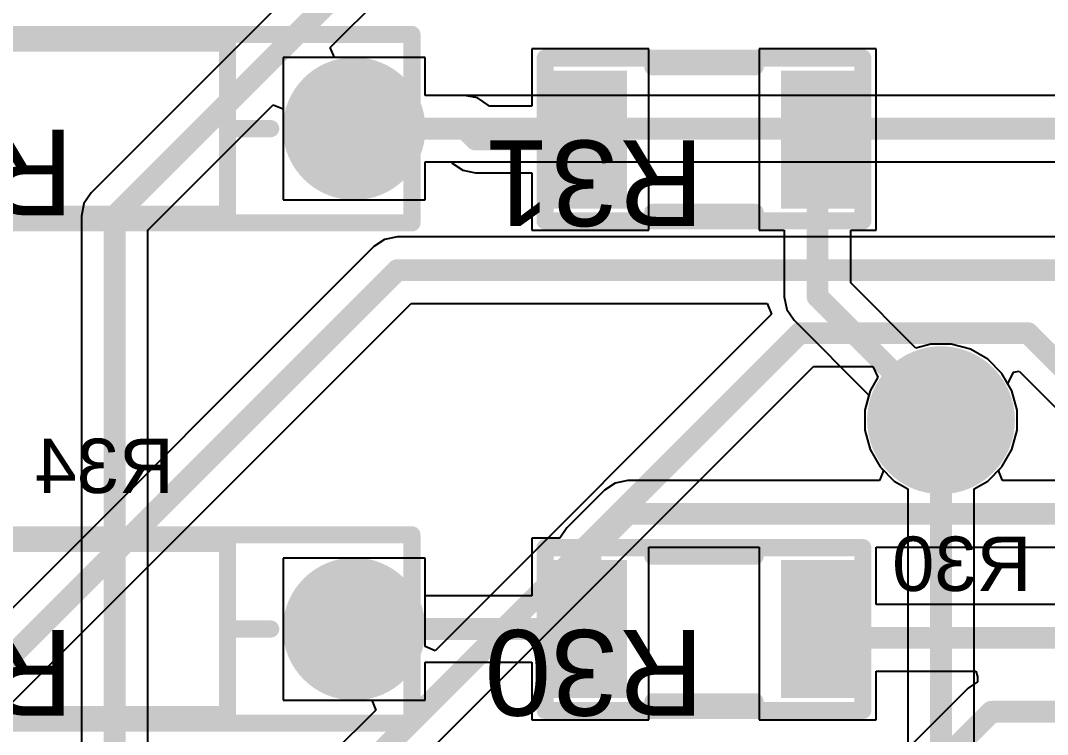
# Model space of a CAD drawing. Header units: inches. Extents: x -8.09 to -2.28, y -0.1 to 6.11.
# Drawn here: x -7.8143 to -7.342, y 4.1515 to 4.4797 of the extents above; entities that cross this region are included whole.
import ezdxf

# ---------------------------------------------------------------- set-up
doc = ezdxf.new("R2010")
doc.units = ezdxf.units.IN
doc.header["$MEASUREMENT"] = 0
for name, color, linetype in [('BottomLayer', 5, 'Continuous'), ('BottomSolder', 6, 'Continuous'), ('InternalPlane1', 76, 'Continuous'), ('InternalPlane2', 16, 'Continuous'), ('Mechanical5', 56, 'Continuous'), ('MultiLayer', 9, 'Continuous'), ('PadHoleLayer', 156, 'Continuous'), ('TopLayer', 1, 'Continuous'), ('TopOverlay', 2, 'Continuous'), ('TopPaste', 8, 'Continuous'), ('TopSolder', 216, 'Continuous'), ('ViaHoleLayer', 16, 'Continuous')]:
    doc.layers.add(name, color=color, linetype=linetype)
doc.styles.add('Arial', font='', dxfattribs={"height": 0.2})
doc.styles.get('Arial').set_extended_font_data('Arial')

# ---------------------------------------------------------------- blocks, each defined once
blk = doc.blocks.new('FP_CF18_MFG_56')
at = {"layer": 'BottomLayer'}
blk.add_hatch(color=5, dxfattribs=at).paths.add_polyline_path([(-0.15177, 0.02264), (-0.1065, 0.02264), (-0.1065, -0.02264), (-0.15177, -0.02264)])
h = blk.add_hatch(color=5, dxfattribs=at)
edge = h.paths.add_edge_path()
edge.add_arc((0.12913, 0), 0.02264, 0, 360)
at = {"layer": 'BottomSolder'}
blk.add_hatch(color=6, dxfattribs=at).paths.add_polyline_path([(-0.15177, 0.02264), (-0.1065, 0.02264), (-0.1065, -0.02264), (-0.15177, -0.02264)])
h = blk.add_hatch(color=6, dxfattribs=at)
edge = h.paths.add_edge_path()
edge.add_arc((0.12913, 0), 0.02264, 0, 360)
at = {"layer": 'InternalPlane1'}
h = blk.add_hatch(color=76, dxfattribs=at)
edge = h.paths.add_edge_path()
edge.add_arc((-0.12913, 0), 0.0328, 0, 360)
at = {"layer": 'InternalPlane2'}
h = blk.add_hatch(color=16, dxfattribs=at)
edge = h.paths.add_edge_path()
edge.add_arc((-0.12913, 0), 0.0328, 0, 360)
at = {"layer": 'MultiLayer'}
blk.add_hatch(color=9, dxfattribs=at).paths.add_polyline_path([(-0.15177, 0.02264), (-0.1065, 0.02264), (-0.1065, -0.02264), (-0.15177, -0.02264)])
h = blk.add_hatch(color=9, dxfattribs=at)
edge = h.paths.add_edge_path()
edge.add_arc((0.12913, 0), 0.02264, 0, 360)
at = {"layer": 'PadHoleLayer'}
h = blk.add_hatch(color=156, dxfattribs=at)
edge = h.paths.add_edge_path()
edge.add_arc((-0.12913, 0), 0.0128, 0, 360)
h = blk.add_hatch(color=156, dxfattribs=at)
edge = h.paths.add_edge_path()
edge.add_arc((0.12913, 0), 0.0128, 0, 360)
at = {"layer": 'TopLayer'}
blk.add_hatch(color=1, dxfattribs=at).paths.add_polyline_path([(-0.15177, 0.02264), (-0.1065, 0.02264), (-0.1065, -0.02264), (-0.15177, -0.02264)])
h = blk.add_hatch(color=1, dxfattribs=at)
edge = h.paths.add_edge_path()
edge.add_arc((0.12913, 0), 0.02264, 0, 360)
at = {"layer": 'TopSolder'}
blk.add_hatch(color=216, dxfattribs=at).paths.add_polyline_path([(-0.15177, 0.02264), (-0.1065, 0.02264), (-0.1065, -0.02264), (-0.15177, -0.02264)])
h = blk.add_hatch(color=216, dxfattribs=at)
edge = h.paths.add_edge_path()
edge.add_arc((0.12913, 0), 0.02264, 0, 360)
at = {"layer": 'InternalPlane1'}
for points in [[(0.11024, 0.03273, 0.01, 0.01, -0.267949), (0.14803, 0.03273, 0.01, 0.01, 0)], [(0.0964, -0.0189, 0.01, 0.01, -0.267949), (0.0964, 0.0189, 0.01, 0.01, 0)], [(0.16187, 0.0189, 0.01, 0.01, -0.267949), (0.16187, -0.0189, 0.01, 0.01, 0)], [(0.14803, -0.03273, 0.01, 0.01, -0.267949), (0.11024, -0.03273, 0.01, 0.01, 0)]]:
    blk.add_lwpolyline(points, format="xyseb", dxfattribs=at)
for points in [[(0.10774, 0.03273, 0.005, 0.005, 1), (0.11274, 0.03273, 0.005, 0.005, 1)], [(0.14553, 0.03273, 0.005, 0.005, 1), (0.15053, 0.03273, 0.005, 0.005, 1)], [(0.0939, 0.0189, 0.005, 0.005, 1), (0.0989, 0.0189, 0.005, 0.005, 1)], [(0.15937, 0.0189, 0.005, 0.005, 1), (0.16437, 0.0189, 0.005, 0.005, 1)], [(0.0939, -0.0189, 0.005, 0.005, 1), (0.0989, -0.0189, 0.005, 0.005, 1)], [(0.15937, -0.0189, 0.005, 0.005, 1), (0.16437, -0.0189, 0.005, 0.005, 1)], [(0.10774, -0.03273, 0.005, 0.005, 1), (0.11274, -0.03273, 0.005, 0.005, 1)], [(0.14553, -0.03273, 0.005, 0.005, 1), (0.15053, -0.03273, 0.005, 0.005, 1)]]:
    blk.add_lwpolyline(points, format="xyseb", close=True, dxfattribs=at)
at = {"layer": 'InternalPlane2'}
for points in [[(0.11024, 0.03273, 0.01, 0.01, -0.267949), (0.14803, 0.03273, 0.01, 0.01, 0)], [(0.0964, -0.0189, 0.01, 0.01, -0.267949), (0.0964, 0.0189, 0.01, 0.01, 0)], [(0.16187, 0.0189, 0.01, 0.01, -0.267949), (0.16187, -0.0189, 0.01, 0.01, 0)], [(0.14803, -0.03273, 0.01, 0.01, -0.267949), (0.11024, -0.03273, 0.01, 0.01, 0)]]:
    blk.add_lwpolyline(points, format="xyseb", dxfattribs=at)
for points in [[(0.10774, 0.03273, 0.005, 0.005, 1), (0.11274, 0.03273, 0.005, 0.005, 1)], [(0.14553, 0.03273, 0.005, 0.005, 1), (0.15053, 0.03273, 0.005, 0.005, 1)], [(0.0939, 0.0189, 0.005, 0.005, 1), (0.0989, 0.0189, 0.005, 0.005, 1)], [(0.15937, 0.0189, 0.005, 0.005, 1), (0.16437, 0.0189, 0.005, 0.005, 1)], [(0.0939, -0.0189, 0.005, 0.005, 1), (0.0989, -0.0189, 0.005, 0.005, 1)], [(0.15937, -0.0189, 0.005, 0.005, 1), (0.16437, -0.0189, 0.005, 0.005, 1)], [(0.10774, -0.03273, 0.005, 0.005, 1), (0.11274, -0.03273, 0.005, 0.005, 1)], [(0.14553, -0.03273, 0.005, 0.005, 1), (0.15053, -0.03273, 0.005, 0.005, 1)]]:
    blk.add_lwpolyline(points, format="xyseb", close=True, dxfattribs=at)
at = {"layer": 'Mechanical5'}
for points in [[(0.15571, 0.04331, 0.00787, 0.00787, 0), (-0.15571, 0.04331, 0.00787, 0.00787, 0)], [(-0.15571, 0.04331, 0.00787, 0.00787, 0), (-0.15571, -0.04331, 0.00787, 0.00787, 0)], [(0.15571, 0.04331, 0.00787, 0.00787, 0), (0.15571, -0.04331, 0.00787, 0.00787, 0)], [(0.15571, -0.04331, 0.00787, 0.00787, 0), (-0.15571, -0.04331, 0.00787, 0.00787, 0)]]:
    blk.add_lwpolyline(points, format="xyseb", dxfattribs=at)
for points in [[(-0.15768, 0.04331, 0.00394, 0.00394, 1), (-0.15374, 0.04331, 0.00394, 0.00394, 1)], [(-0.15768, 0.04331, 0.00394, 0.00394, 1), (-0.15374, 0.04331, 0.00394, 0.00394, 1)], [(0.15374, 0.04331, 0.00394, 0.00394, 1), (0.15768, 0.04331, 0.00394, 0.00394, 1)], [(0.15374, 0.04331, 0.00394, 0.00394, 1), (0.15768, 0.04331, 0.00394, 0.00394, 1)], [(-0.15768, -0.04331, 0.00394, 0.00394, 1), (-0.15374, -0.04331, 0.00394, 0.00394, 1)], [(-0.15768, -0.04331, 0.00394, 0.00394, 1), (-0.15374, -0.04331, 0.00394, 0.00394, 1)], [(0.15374, -0.04331, 0.00394, 0.00394, 1), (0.15768, -0.04331, 0.00394, 0.00394, 1)], [(0.15374, -0.04331, 0.00394, 0.00394, 1), (0.15768, -0.04331, 0.00394, 0.00394, 1)]]:
    blk.add_lwpolyline(points, format="xyseb", close=True, dxfattribs=at)
at = {"layer": 'TopOverlay'}
for points in [[(0.07087, 0.03937, 0.00787, 0.00787, 0), (-0.07087, 0.03937, 0.00787, 0.00787, 0)], [(-0.07087, 0.03937, 0.00787, 0.00787, 0), (-0.07087, -0.03937, 0.00787, 0.00787, 0)], [(0.07087, 0.03937, 0.00787, 0.00787, 0), (0.07087, -0.03937, 0.00787, 0.00787, 0)], [(-0.07087, 0, 0.00787, 0.00787, 0), (-0.09075, 0, 0.00787, 0.00787, 0)], [(0.09075, 0, 0.00787, 0.00787, 0), (0.07087, 0, 0.00787, 0.00787, 0)], [(0.07087, -0.03937, 0.00787, 0.00787, 0), (-0.07087, -0.03937, 0.00787, 0.00787, 0)]]:
    blk.add_lwpolyline(points, format="xyseb", dxfattribs=at)
for points in [[(-0.07283, 0.03937, 0.00394, 0.00394, 1), (-0.0689, 0.03937, 0.00394, 0.00394, 1)], [(-0.07283, 0.03937, 0.00394, 0.00394, 1), (-0.0689, 0.03937, 0.00394, 0.00394, 1)], [(0.0689, 0.03937, 0.00394, 0.00394, 1), (0.07283, 0.03937, 0.00394, 0.00394, 1)], [(0.0689, 0.03937, 0.00394, 0.00394, 1), (0.07283, 0.03937, 0.00394, 0.00394, 1)], [(-0.09272, 0, 0.00394, 0.00394, 1), (-0.08878, 0, 0.00394, 0.00394, 1)], [(-0.07283, 0, 0.00394, 0.00394, 1), (-0.0689, 0, 0.00394, 0.00394, 1)], [(0.0689, 0, 0.00394, 0.00394, 1), (0.07283, 0, 0.00394, 0.00394, 1)], [(0.08878, 0, 0.00394, 0.00394, 1), (0.09272, 0, 0.00394, 0.00394, 1)], [(-0.07283, -0.03937, 0.00394, 0.00394, 1), (-0.0689, -0.03937, 0.00394, 0.00394, 1)], [(-0.07283, -0.03937, 0.00394, 0.00394, 1), (-0.0689, -0.03937, 0.00394, 0.00394, 1)], [(0.0689, -0.03937, 0.00394, 0.00394, 1), (0.07283, -0.03937, 0.00394, 0.00394, 1)], [(0.0689, -0.03937, 0.00394, 0.00394, 1), (0.07283, -0.03937, 0.00394, 0.00394, 1)]]:
    blk.add_lwpolyline(points, format="xyseb", close=True, dxfattribs=at)
at = {"layer": 'Mechanical5', "style": 'Arial'}
blk.add_text('R35', height=0.03937, dxfattribs=at).set_placement((0, 0.00044))
blk = doc.blocks.new('FP_CF18_MFG_57')
at = {"layer": 'BottomLayer'}
blk.add_hatch(color=5, dxfattribs=at).paths.add_polyline_path([(-0.15177, 0.02264), (-0.1065, 0.02264), (-0.1065, -0.02264), (-0.15177, -0.02264)])
h = blk.add_hatch(color=5, dxfattribs=at)
edge = h.paths.add_edge_path()
edge.add_arc((0.12913, 0), 0.02264, 0, 360)
at = {"layer": 'BottomSolder'}
blk.add_hatch(color=6, dxfattribs=at).paths.add_polyline_path([(-0.15177, 0.02264), (-0.1065, 0.02264), (-0.1065, -0.02264), (-0.15177, -0.02264)])
h = blk.add_hatch(color=6, dxfattribs=at)
edge = h.paths.add_edge_path()
edge.add_arc((0.12913, 0), 0.02264, 0, 360)
at = {"layer": 'InternalPlane1'}
h = blk.add_hatch(color=76, dxfattribs=at)
edge = h.paths.add_edge_path()
edge.add_arc((-0.12913, 0), 0.0328, 0, 360)
at = {"layer": 'InternalPlane2'}
h = blk.add_hatch(color=16, dxfattribs=at)
edge = h.paths.add_edge_path()
edge.add_arc((-0.12913, 0), 0.0328, 0, 360)
at = {"layer": 'MultiLayer'}
blk.add_hatch(color=9, dxfattribs=at).paths.add_polyline_path([(-0.15177, 0.02264), (-0.1065, 0.02264), (-0.1065, -0.02264), (-0.15177, -0.02264)])
h = blk.add_hatch(color=9, dxfattribs=at)
edge = h.paths.add_edge_path()
edge.add_arc((0.12913, 0), 0.02264, 0, 360)
at = {"layer": 'PadHoleLayer'}
h = blk.add_hatch(color=156, dxfattribs=at)
edge = h.paths.add_edge_path()
edge.add_arc((-0.12913, 0), 0.0128, 0, 360)
h = blk.add_hatch(color=156, dxfattribs=at)
edge = h.paths.add_edge_path()
edge.add_arc((0.12913, 0), 0.0128, 0, 360)
at = {"layer": 'TopLayer'}
blk.add_hatch(color=1, dxfattribs=at).paths.add_polyline_path([(-0.15177, 0.02264), (-0.1065, 0.02264), (-0.1065, -0.02264), (-0.15177, -0.02264)])
h = blk.add_hatch(color=1, dxfattribs=at)
edge = h.paths.add_edge_path()
edge.add_arc((0.12913, 0), 0.02264, 0, 360)
at = {"layer": 'TopSolder'}
blk.add_hatch(color=216, dxfattribs=at).paths.add_polyline_path([(-0.15177, 0.02264), (-0.1065, 0.02264), (-0.1065, -0.02264), (-0.15177, -0.02264)])
h = blk.add_hatch(color=216, dxfattribs=at)
edge = h.paths.add_edge_path()
edge.add_arc((0.12913, 0), 0.02264, 0, 360)
at = {"layer": 'InternalPlane1'}
for points in [[(0.11024, 0.03273, 0.01, 0.01, -0.267949), (0.14803, 0.03273, 0.01, 0.01, 0)], [(0.0964, -0.0189, 0.01, 0.01, -0.267949), (0.0964, 0.0189, 0.01, 0.01, 0)], [(0.16187, 0.0189, 0.01, 0.01, -0.267949), (0.16187, -0.0189, 0.01, 0.01, 0)], [(0.14803, -0.03273, 0.01, 0.01, -0.267949), (0.11024, -0.03273, 0.01, 0.01, 0)]]:
    blk.add_lwpolyline(points, format="xyseb", dxfattribs=at)
for points in [[(0.10774, 0.03273, 0.005, 0.005, 1), (0.11274, 0.03273, 0.005, 0.005, 1)], [(0.14553, 0.03273, 0.005, 0.005, 1), (0.15053, 0.03273, 0.005, 0.005, 1)], [(0.0939, 0.0189, 0.005, 0.005, 1), (0.0989, 0.0189, 0.005, 0.005, 1)], [(0.15937, 0.0189, 0.005, 0.005, 1), (0.16437, 0.0189, 0.005, 0.005, 1)], [(0.0939, -0.0189, 0.005, 0.005, 1), (0.0989, -0.0189, 0.005, 0.005, 1)], [(0.15937, -0.0189, 0.005, 0.005, 1), (0.16437, -0.0189, 0.005, 0.005, 1)], [(0.10774, -0.03273, 0.005, 0.005, 1), (0.11274, -0.03273, 0.005, 0.005, 1)], [(0.14553, -0.03273, 0.005, 0.005, 1), (0.15053, -0.03273, 0.005, 0.005, 1)]]:
    blk.add_lwpolyline(points, format="xyseb", close=True, dxfattribs=at)
at = {"layer": 'InternalPlane2'}
for points in [[(0.11024, 0.03273, 0.01, 0.01, -0.267949), (0.14803, 0.03273, 0.01, 0.01, 0)], [(0.0964, -0.0189, 0.01, 0.01, -0.267949), (0.0964, 0.0189, 0.01, 0.01, 0)], [(0.16187, 0.0189, 0.01, 0.01, -0.267949), (0.16187, -0.0189, 0.01, 0.01, 0)], [(0.14803, -0.03273, 0.01, 0.01, -0.267949), (0.11024, -0.03273, 0.01, 0.01, 0)]]:
    blk.add_lwpolyline(points, format="xyseb", dxfattribs=at)
for points in [[(0.10774, 0.03273, 0.005, 0.005, 1), (0.11274, 0.03273, 0.005, 0.005, 1)], [(0.14553, 0.03273, 0.005, 0.005, 1), (0.15053, 0.03273, 0.005, 0.005, 1)], [(0.0939, 0.0189, 0.005, 0.005, 1), (0.0989, 0.0189, 0.005, 0.005, 1)], [(0.15937, 0.0189, 0.005, 0.005, 1), (0.16437, 0.0189, 0.005, 0.005, 1)], [(0.0939, -0.0189, 0.005, 0.005, 1), (0.0989, -0.0189, 0.005, 0.005, 1)], [(0.15937, -0.0189, 0.005, 0.005, 1), (0.16437, -0.0189, 0.005, 0.005, 1)], [(0.10774, -0.03273, 0.005, 0.005, 1), (0.11274, -0.03273, 0.005, 0.005, 1)], [(0.14553, -0.03273, 0.005, 0.005, 1), (0.15053, -0.03273, 0.005, 0.005, 1)]]:
    blk.add_lwpolyline(points, format="xyseb", close=True, dxfattribs=at)
at = {"layer": 'Mechanical5'}
for points in [[(0.15571, 0.04331, 0.00787, 0.00787, 0), (-0.15571, 0.04331, 0.00787, 0.00787, 0)], [(-0.15571, 0.04331, 0.00787, 0.00787, 0), (-0.15571, -0.04331, 0.00787, 0.00787, 0)], [(0.15571, 0.04331, 0.00787, 0.00787, 0), (0.15571, -0.04331, 0.00787, 0.00787, 0)], [(0.15571, -0.04331, 0.00787, 0.00787, 0), (-0.15571, -0.04331, 0.00787, 0.00787, 0)]]:
    blk.add_lwpolyline(points, format="xyseb", dxfattribs=at)
for points in [[(-0.15768, 0.04331, 0.00394, 0.00394, 1), (-0.15374, 0.04331, 0.00394, 0.00394, 1)], [(-0.15768, 0.04331, 0.00394, 0.00394, 1), (-0.15374, 0.04331, 0.00394, 0.00394, 1)], [(0.15374, 0.04331, 0.00394, 0.00394, 1), (0.15768, 0.04331, 0.00394, 0.00394, 1)], [(0.15374, 0.04331, 0.00394, 0.00394, 1), (0.15768, 0.04331, 0.00394, 0.00394, 1)], [(-0.15768, -0.04331, 0.00394, 0.00394, 1), (-0.15374, -0.04331, 0.00394, 0.00394, 1)], [(-0.15768, -0.04331, 0.00394, 0.00394, 1), (-0.15374, -0.04331, 0.00394, 0.00394, 1)], [(0.15374, -0.04331, 0.00394, 0.00394, 1), (0.15768, -0.04331, 0.00394, 0.00394, 1)], [(0.15374, -0.04331, 0.00394, 0.00394, 1), (0.15768, -0.04331, 0.00394, 0.00394, 1)]]:
    blk.add_lwpolyline(points, format="xyseb", close=True, dxfattribs=at)
at = {"layer": 'TopOverlay'}
for points in [[(0.07087, 0.03937, 0.00787, 0.00787, 0), (-0.07087, 0.03937, 0.00787, 0.00787, 0)], [(-0.07087, 0.03937, 0.00787, 0.00787, 0), (-0.07087, -0.03937, 0.00787, 0.00787, 0)], [(0.07087, 0.03937, 0.00787, 0.00787, 0), (0.07087, -0.03937, 0.00787, 0.00787, 0)], [(-0.07087, 0, 0.00787, 0.00787, 0), (-0.09075, 0, 0.00787, 0.00787, 0)], [(0.09075, 0, 0.00787, 0.00787, 0), (0.07087, 0, 0.00787, 0.00787, 0)], [(0.07087, -0.03937, 0.00787, 0.00787, 0), (-0.07087, -0.03937, 0.00787, 0.00787, 0)]]:
    blk.add_lwpolyline(points, format="xyseb", dxfattribs=at)
for points in [[(-0.07283, 0.03937, 0.00394, 0.00394, 1), (-0.0689, 0.03937, 0.00394, 0.00394, 1)], [(-0.07283, 0.03937, 0.00394, 0.00394, 1), (-0.0689, 0.03937, 0.00394, 0.00394, 1)], [(0.0689, 0.03937, 0.00394, 0.00394, 1), (0.07283, 0.03937, 0.00394, 0.00394, 1)], [(0.0689, 0.03937, 0.00394, 0.00394, 1), (0.07283, 0.03937, 0.00394, 0.00394, 1)], [(-0.09272, 0, 0.00394, 0.00394, 1), (-0.08878, 0, 0.00394, 0.00394, 1)], [(-0.07283, 0, 0.00394, 0.00394, 1), (-0.0689, 0, 0.00394, 0.00394, 1)], [(0.0689, 0, 0.00394, 0.00394, 1), (0.07283, 0, 0.00394, 0.00394, 1)], [(0.08878, 0, 0.00394, 0.00394, 1), (0.09272, 0, 0.00394, 0.00394, 1)], [(-0.07283, -0.03937, 0.00394, 0.00394, 1), (-0.0689, -0.03937, 0.00394, 0.00394, 1)], [(-0.07283, -0.03937, 0.00394, 0.00394, 1), (-0.0689, -0.03937, 0.00394, 0.00394, 1)], [(0.0689, -0.03937, 0.00394, 0.00394, 1), (0.07283, -0.03937, 0.00394, 0.00394, 1)], [(0.0689, -0.03937, 0.00394, 0.00394, 1), (0.07283, -0.03937, 0.00394, 0.00394, 1)]]:
    blk.add_lwpolyline(points, format="xyseb", close=True, dxfattribs=at)
at = {"layer": 'Mechanical5', "style": 'Arial'}
blk.add_text('R34', height=0.03937, dxfattribs=at).set_placement((0, 0.00044))
blk = doc.blocks.new('FP_RQ732B_IPC_C_60')
at = {"layer": 'TopLayer'}
for points in [[(-0.06914, 0.03173), (-0.03535, 0.03173), (-0.03535, -0.03173), (-0.06914, -0.03173)], [(0.03535, 0.03173), (0.06914, 0.03173), (0.06914, -0.03173), (0.03535, -0.03173)]]:
    blk.add_hatch(color=1, dxfattribs=at).paths.add_polyline_path(points)
at = {"layer": 'TopPaste'}
for points in [[(-0.06914, 0.03173), (-0.03535, 0.03173), (-0.03535, -0.03173), (-0.06914, -0.03173)], [(0.03535, 0.03173), (0.06914, 0.03173), (0.06914, -0.03173), (0.03535, -0.03173)]]:
    blk.add_hatch(color=8, dxfattribs=at).paths.add_polyline_path(points)
at = {"layer": 'TopSolder'}
for points in [[(-0.06914, 0.03173), (-0.03535, 0.03173), (-0.03535, -0.03173), (-0.06914, -0.03173)], [(0.03535, 0.03173), (0.06914, 0.03173), (0.06914, -0.03173), (0.03535, -0.03173)]]:
    blk.add_hatch(color=216, dxfattribs=at).paths.add_polyline_path(points)
at = {"layer": 'Mechanical5'}
for points in [[(0.07307, 0.0374, 0.00787, 0.00787, 0), (-0.07307, 0.0374, 0.00787, 0.00787, 0)], [(-0.07307, 0.0374, 0.00787, 0.00787, 0), (-0.07307, -0.0374, 0.00787, 0.00787, 0)], [(0.07307, 0.0374, 0.00787, 0.00787, 0), (0.07307, -0.0374, 0.00787, 0.00787, 0)], [(0.07307, -0.0374, 0.00787, 0.00787, 0), (-0.07307, -0.0374, 0.00787, 0.00787, 0)]]:
    blk.add_lwpolyline(points, format="xyseb", dxfattribs=at)
for points in [[(-0.07504, 0.0374, 0.00394, 0.00394, 1), (-0.07111, 0.0374, 0.00394, 0.00394, 1)], [(-0.07504, 0.0374, 0.00394, 0.00394, 1), (-0.07111, 0.0374, 0.00394, 0.00394, 1)], [(0.07111, 0.0374, 0.00394, 0.00394, 1), (0.07504, 0.0374, 0.00394, 0.00394, 1)], [(0.07111, 0.0374, 0.00394, 0.00394, 1), (0.07504, 0.0374, 0.00394, 0.00394, 1)], [(-0.07504, -0.0374, 0.00394, 0.00394, 1), (-0.07111, -0.0374, 0.00394, 0.00394, 1)], [(-0.07504, -0.0374, 0.00394, 0.00394, 1), (-0.07111, -0.0374, 0.00394, 0.00394, 1)], [(0.07111, -0.0374, 0.00394, 0.00394, 1), (0.07504, -0.0374, 0.00394, 0.00394, 1)], [(0.07111, -0.0374, 0.00394, 0.00394, 1), (0.07504, -0.0374, 0.00394, 0.00394, 1)]]:
    blk.add_lwpolyline(points, format="xyseb", close=True, dxfattribs=at)
at = {"layer": 'TopOverlay'}
for points in [[(0.02354, 0.03346, 0.00787, 0.00787, 0), (-0.02354, 0.03346, 0.00787, 0.00787, 0)], [(0.02354, -0.03346, 0.00787, 0.00787, 0), (-0.02354, -0.03346, 0.00787, 0.00787, 0)]]:
    blk.add_lwpolyline(points, format="xyseb", dxfattribs=at)
for points in [[(-0.02551, 0.03346, 0.00394, 0.00394, 1), (-0.02157, 0.03346, 0.00394, 0.00394, 1)], [(0.02157, 0.03346, 0.00394, 0.00394, 1), (0.02551, 0.03346, 0.00394, 0.00394, 1)], [(-0.02551, -0.03346, 0.00394, 0.00394, 1), (-0.02157, -0.03346, 0.00394, 0.00394, 1)], [(0.02157, -0.03346, 0.00394, 0.00394, 1), (0.02551, -0.03346, 0.00394, 0.00394, 1)]]:
    blk.add_lwpolyline(points, format="xyseb", close=True, dxfattribs=at)
at = {"layer": 'Mechanical5', "style": 'Arial'}
blk.add_text('R31', height=0.03937, dxfattribs=at).set_placement((0, 0.00044))
blk = doc.blocks.new('FP_RQ732B_IPC_C_61')
at = {"layer": 'TopLayer'}
for points in [[(-0.06914, 0.03173), (-0.03535, 0.03173), (-0.03535, -0.03173), (-0.06914, -0.03173)], [(0.03535, 0.03173), (0.06914, 0.03173), (0.06914, -0.03173), (0.03535, -0.03173)]]:
    blk.add_hatch(color=1, dxfattribs=at).paths.add_polyline_path(points)
at = {"layer": 'TopPaste'}
for points in [[(-0.06914, 0.03173), (-0.03535, 0.03173), (-0.03535, -0.03173), (-0.06914, -0.03173)], [(0.03535, 0.03173), (0.06914, 0.03173), (0.06914, -0.03173), (0.03535, -0.03173)]]:
    blk.add_hatch(color=8, dxfattribs=at).paths.add_polyline_path(points)
at = {"layer": 'TopSolder'}
for points in [[(-0.06914, 0.03173), (-0.03535, 0.03173), (-0.03535, -0.03173), (-0.06914, -0.03173)], [(0.03535, 0.03173), (0.06914, 0.03173), (0.06914, -0.03173), (0.03535, -0.03173)]]:
    blk.add_hatch(color=216, dxfattribs=at).paths.add_polyline_path(points)
at = {"layer": 'Mechanical5'}
for points in [[(0.07307, 0.0374, 0.00787, 0.00787, 0), (-0.07307, 0.0374, 0.00787, 0.00787, 0)], [(-0.07307, 0.0374, 0.00787, 0.00787, 0), (-0.07307, -0.0374, 0.00787, 0.00787, 0)], [(0.07307, 0.0374, 0.00787, 0.00787, 0), (0.07307, -0.0374, 0.00787, 0.00787, 0)], [(0.07307, -0.0374, 0.00787, 0.00787, 0), (-0.07307, -0.0374, 0.00787, 0.00787, 0)]]:
    blk.add_lwpolyline(points, format="xyseb", dxfattribs=at)
for points in [[(-0.07504, 0.0374, 0.00394, 0.00394, 1), (-0.07111, 0.0374, 0.00394, 0.00394, 1)], [(-0.07504, 0.0374, 0.00394, 0.00394, 1), (-0.07111, 0.0374, 0.00394, 0.00394, 1)], [(0.07111, 0.0374, 0.00394, 0.00394, 1), (0.07504, 0.0374, 0.00394, 0.00394, 1)], [(0.07111, 0.0374, 0.00394, 0.00394, 1), (0.07504, 0.0374, 0.00394, 0.00394, 1)], [(-0.07504, -0.0374, 0.00394, 0.00394, 1), (-0.07111, -0.0374, 0.00394, 0.00394, 1)], [(-0.07504, -0.0374, 0.00394, 0.00394, 1), (-0.07111, -0.0374, 0.00394, 0.00394, 1)], [(0.07111, -0.0374, 0.00394, 0.00394, 1), (0.07504, -0.0374, 0.00394, 0.00394, 1)], [(0.07111, -0.0374, 0.00394, 0.00394, 1), (0.07504, -0.0374, 0.00394, 0.00394, 1)]]:
    blk.add_lwpolyline(points, format="xyseb", close=True, dxfattribs=at)
at = {"layer": 'TopOverlay'}
for points in [[(0.02354, 0.03346, 0.00787, 0.00787, 0), (-0.02354, 0.03346, 0.00787, 0.00787, 0)], [(0.02354, -0.03346, 0.00787, 0.00787, 0), (-0.02354, -0.03346, 0.00787, 0.00787, 0)]]:
    blk.add_lwpolyline(points, format="xyseb", dxfattribs=at)
for points in [[(-0.02551, 0.03346, 0.00394, 0.00394, 1), (-0.02157, 0.03346, 0.00394, 0.00394, 1)], [(0.02157, 0.03346, 0.00394, 0.00394, 1), (0.02551, 0.03346, 0.00394, 0.00394, 1)], [(-0.02551, -0.03346, 0.00394, 0.00394, 1), (-0.02157, -0.03346, 0.00394, 0.00394, 1)], [(0.02157, -0.03346, 0.00394, 0.00394, 1), (0.02551, -0.03346, 0.00394, 0.00394, 1)]]:
    blk.add_lwpolyline(points, format="xyseb", close=True, dxfattribs=at)
at = {"layer": 'Mechanical5', "style": 'Arial'}
blk.add_text('R30', height=0.03937, dxfattribs=at).set_placement((0, 0.00044))

msp = doc.modelspace()

# ---------------------------------------------------------------- hatches: boundary and pattern name
at = {"layer": 'BottomLayer'}
h = msp.add_hatch(color=5, dxfattribs=at)
edge = h.paths.add_edge_path()
edge.add_arc((-7.391, 4.296), 0.025, 0, 360)
at = {"layer": 'BottomSolder'}
h = msp.add_hatch(color=6, dxfattribs=at)
edge = h.paths.add_edge_path()
edge.add_arc((-7.391, 4.296), 0.029, 0, 360)
at = {"layer": 'InternalPlane1'}
h = msp.add_hatch(color=76, dxfattribs=at)
edge = h.paths.add_edge_path()
edge.add_arc((-7.391, 4.296), 0.034, 0, 360)
at = {"layer": 'InternalPlane2'}
h = msp.add_hatch(color=16, dxfattribs=at)
edge = h.paths.add_edge_path()
edge.add_arc((-7.391, 4.296), 0.034, 0, 360)
at = {"layer": 'TopLayer'}
h = msp.add_hatch(color=1, dxfattribs=at)
edge = h.paths.add_edge_path()
edge.add_arc((-7.391, 4.296), 0.025, 0, 360)
at = {"layer": 'TopSolder'}
h = msp.add_hatch(color=216, dxfattribs=at)
edge = h.paths.add_edge_path()
edge.add_arc((-7.391, 4.296), 0.029, 0, 360)
at = {"layer": 'ViaHoleLayer'}
h = msp.add_hatch(color=16, dxfattribs=at)
edge = h.paths.add_edge_path()
edge.add_arc((-7.391, 4.296), 0.014, 0, 360)

# ---------------------------------------------------------------- linework, layer by layer
at = {"layer": 'BottomLayer'}
for p, q in [((-7.62823, 4.46264), (-7.6935, 4.46264)), ((-7.6935, 4.46264), (-7.6935, 4.39736)), ((-7.62823, 4.44529), (-7.62823, 4.46264)), ((-7.07467, 4.44529), (-7.62823, 4.44529)), ((-7.62823, 4.39736), (-7.62823, 4.41471)), ((-7.62823, 4.41471), (-7.081, 4.41471)), ((-7.6935, 4.39736), (-7.62823, 4.39736)), ((-7.64685, 4.37913), (-7.65181, 4.37581)), ((-7.641, 4.38029), (-7.64685, 4.37913)), ((-7.0628, 4.38029), (-7.641, 4.38029)), ((-7.65181, 4.37581), (-7.96781, 4.05981)), ((-7.94171, 4.04267), (-7.63467, 4.34971)), ((-7.63467, 4.34971), (-7.47099, 4.34971)), ((-7.47099, 4.34971), (-7.46892, 4.34471)), ((-7.46892, 4.34471), (-7.62361, 4.19002)), ((-7.64557, 4.1248), (-7.44967, 4.32071)), ((-7.44967, 4.32071), (-7.4224, 4.32071)), ((-7.4224, 4.32071), (-7.42004, 4.31571)), ((-7.36022, 4.31269), (-7.35759, 4.31813)), ((-7.35759, 4.31813), (-7.35511, 4.31849)), ((-7.35511, 4.31849), (-7.26881, 4.23219)), ((-7.42004, 4.31571), (-7.42361, 4.30951)), ((-7.35839, 4.30951), (-7.36022, 4.31269)), ((-7.42361, 4.30951), (-7.426, 4.30061)), ((-7.356, 4.30061), (-7.35839, 4.30951)), ((-7.426, 4.30061), (-7.426, 4.29139)), ((-7.356, 4.29139), (-7.356, 4.30061)), ((-7.426, 4.29139), (-7.42361, 4.28249)), ((-7.35839, 4.28249), (-7.356, 4.29139)), ((-7.42361, 4.28249), (-7.41901, 4.27451)), ((-7.36299, 4.27451), (-7.35839, 4.28249)), ((-7.41901, 4.27451), (-7.41249, 4.26799)), ((-7.36951, 4.26799), (-7.36299, 4.27451)), ((-7.41249, 4.26799), (-7.40629, 4.26442)), ((-7.40629, 4.26442), (-7.40629, 3.929)), ((-7.37571, 4.26442), (-7.36951, 4.26799)), ((-7.37571, 3.93533), (-7.37571, 4.26442)), ((-7.62823, 4.23264), (-7.6935, 4.23264)), ((-7.6935, 4.23264), (-7.6935, 4.16736)), ((-7.62823, 4.19193), (-7.62823, 4.23264)), ((-7.62361, 4.19002), (-7.62823, 4.19193)), ((-7.6935, 4.16736), (-7.6528, 4.16736)), ((-7.6528, 4.16736), (-7.65089, 4.16274)), ((-7.65089, 4.16274), (-7.67168, 4.14195))]:
    msp.add_line(p, q, dxfattribs=at)
for points in [[(-7.66087, 4.43, 0.01, 0.01, 0), (-7.07467, 4.43, 0.01, 0.01, 0)], [(-7.957, 4.049, 0.01, 0.01, 0), (-7.641, 4.365, 0.01, 0.01, 0)], [(-7.641, 4.365, 0.01, 0.01, 0), (-7.0628, 4.365, 0.01, 0.01, 0)], [(-7.66087, 4.13113, 0.01, 0.01, 0), (-7.456, 4.336, 0.01, 0.01, 0)], [(-7.456, 4.336, 0.01, 0.01, 0), (-7.351, 4.336, 0.01, 0.01, 0)], [(-7.351, 4.336, 0.01, 0.01, 0), (-7.258, 4.243, 0.01, 0.01, 0)], [(-7.391, 3.929, 0.01, 0.01, 0), (-7.391, 4.296, 0.01, 0.01, 0)]]:
    msp.add_lwpolyline(points, format="xyseb", dxfattribs=at)
for points in [[(-7.66337, 4.43, 0.005, 0.005, 1), (-7.65837, 4.43, 0.005, 0.005, 1)], [(-7.6435, 4.365, 0.005, 0.005, 1), (-7.6385, 4.365, 0.005, 0.005, 1)], [(-7.6435, 4.365, 0.005, 0.005, 1), (-7.6385, 4.365, 0.005, 0.005, 1)], [(-7.4585, 4.336, 0.005, 0.005, 1), (-7.4535, 4.336, 0.005, 0.005, 1)], [(-7.4585, 4.336, 0.005, 0.005, 1), (-7.4535, 4.336, 0.005, 0.005, 1)], [(-7.3535, 4.336, 0.005, 0.005, 1), (-7.3485, 4.336, 0.005, 0.005, 1)], [(-7.3535, 4.336, 0.005, 0.005, 1), (-7.3485, 4.336, 0.005, 0.005, 1)], [(-7.3935, 4.296, 0.005, 0.005, 1), (-7.3885, 4.296, 0.005, 0.005, 1)]]:
    msp.add_lwpolyline(points, format="xyseb", close=True, dxfattribs=at)
at = {"layer": 'TopLayer'}
for p, q in [((-7.57374, 4.60865), (-7.78181, 4.40057)), ((-7.67187, 4.46726), (-7.54143, 4.5977)), ((-7.66996, 4.46264), (-7.67187, 4.46726)), ((-7.52535, 4.46673), (-7.57914, 4.46673)), ((-7.57914, 4.46673), (-7.57914, 4.44029)), ((-7.52535, 4.38327), (-7.52535, 4.46673)), ((-7.42086, 4.46673), (-7.47465, 4.46673)), ((-7.47465, 4.46673), (-7.47465, 4.38327)), ((-7.42086, 4.38327), (-7.42086, 4.46673)), ((-7.62823, 4.46264), (-7.66996, 4.46264)), ((-7.62823, 4.44529), (-7.62823, 4.46264)), ((-7.61, 4.44529), (-7.62823, 4.44529)), ((-7.60415, 4.44413), (-7.61, 4.44529)), ((-7.59919, 4.44081), (-7.60415, 4.44413)), ((-7.75571, 4.38342), (-7.69812, 4.441)), ((-7.69812, 4.441), (-7.6935, 4.43909)), ((-7.59867, 4.44029), (-7.59919, 4.44081)), ((-7.57914, 4.44029), (-7.59867, 4.44029)), ((-7.6935, 4.43909), (-7.6935, 4.39736)), ((-7.62823, 4.39736), (-7.62823, 4.41471)), ((-7.62823, 4.41471), (-7.61633, 4.41471)), ((-7.61633, 4.41471), (-7.61581, 4.41419)), ((-7.61581, 4.41419), (-7.61085, 4.41087)), ((-7.61085, 4.41087), (-7.605, 4.40971)), ((-7.605, 4.40971), (-7.57914, 4.40971)), ((-7.57914, 4.40971), (-7.57914, 4.38327)), ((-7.78181, 4.40057), (-7.78513, 4.39561)), ((-7.6935, 4.39736), (-7.62823, 4.39736)), ((-7.78513, 4.39561), (-7.78629, 4.38976)), ((-7.78629, 4.38976), (-7.78629, 3.84029)), ((-7.75571, 3.84872), (-7.75571, 4.38342)), ((-7.57914, 4.38327), (-7.52535, 4.38327)), ((-7.47465, 4.38327), (-7.46305, 4.38327)), ((-7.46305, 4.38327), (-7.46305, 4.35276)), ((-7.43246, 4.35909), (-7.43246, 4.38327)), ((-7.43246, 4.38327), (-7.42086, 4.38327)), ((-7.40252, 4.32915), (-7.43246, 4.35909)), ((-7.46305, 4.35276), (-7.46189, 4.3469)), ((-7.46189, 4.3469), (-7.45857, 4.34194)), ((-7.45857, 4.34194), (-7.42415, 4.30752)), ((-7.39561, 4.331), (-7.40252, 4.32915)), ((-7.38639, 4.331), (-7.39561, 4.331)), ((-7.37749, 4.32861), (-7.38639, 4.331)), ((-7.36951, 4.32401), (-7.37749, 4.32861)), ((-7.36299, 4.31749), (-7.36951, 4.32401)), ((-7.35839, 4.30951), (-7.36299, 4.31749)), ((-7.42415, 4.30752), (-7.426, 4.30061)), ((-7.356, 4.30061), (-7.35839, 4.30951)), ((-7.426, 4.30061), (-7.426, 4.29139)), ((-7.356, 4.29139), (-7.356, 4.30061)), ((-7.426, 4.29139), (-7.42361, 4.28249)), ((-7.35839, 4.28249), (-7.356, 4.29139)), ((-7.42361, 4.28249), (-7.41901, 4.27451)), ((-7.36299, 4.27451), (-7.35839, 4.28249)), ((-7.41901, 4.27451), (-7.41738, 4.27288)), ((-7.36462, 4.27288), (-7.36299, 4.27451)), ((-7.41738, 4.27288), (-7.41929, 4.26826)), ((-7.36271, 4.26826), (-7.36462, 4.27288)), ((-7.54085, 4.2671), (-7.54581, 4.26378)), ((-7.535, 4.26826), (-7.54085, 4.2671)), ((-7.41929, 4.26826), (-7.535, 4.26826)), ((-7.20837, 4.26826), (-7.36271, 4.26826)), ((-7.54581, 4.26378), (-7.56306, 4.24654)), ((-7.56306, 4.24654), (-7.56627, 4.24173)), ((-7.56627, 4.24173), (-7.57914, 4.24173)), ((-7.57914, 4.24173), (-7.57914, 4.21529)), ((-7.52535, 4.15827), (-7.52535, 4.23767)), ((-7.52535, 4.23767), (-7.47465, 4.23767)), ((-7.47465, 4.23767), (-7.47465, 4.15827)), ((-7.42086, 4.21129), (-7.42086, 4.23767)), ((-7.42086, 4.23767), (-7.20203, 4.23767)), ((-7.62823, 4.23264), (-7.6935, 4.23264)), ((-7.6935, 4.23264), (-7.6935, 4.16736)), ((-7.62823, 4.21529), (-7.62823, 4.23264)), ((-7.57914, 4.21529), (-7.62823, 4.21529)), ((-7.05663, 4.21129), (-7.42086, 4.21129)), ((-7.62823, 4.16736), (-7.62823, 4.18471)), ((-7.62823, 4.18471), (-7.57914, 4.18471)), ((-7.57914, 4.18471), (-7.57914, 4.15827)), ((-7.42086, 4.15827), (-7.42086, 4.18071)), ((-7.42086, 4.18071), (-7.37505, 4.18071)), ((-7.37505, 4.18071), (-7.37424, 4.17817)), ((-7.37422, 4.17571), (-7.37855, 4.17281)), ((-7.37424, 4.17817), (-7.37422, 4.17571)), ((-7.37855, 4.17281), (-7.42155, 4.12981)), ((-7.6935, 4.16736), (-7.62823, 4.16736)), ((-7.57914, 4.15827), (-7.52535, 4.15827)), ((-7.47465, 4.15827), (-7.42086, 4.15827))]:
    msp.add_line(p, q, dxfattribs=at)
for points in [[(-7.771, 4.38976, 0.01, 0.01, 0), (-7.55224, 4.60851, 0.01, 0.01, 0)], [(-7.66087, 4.43, 0.01, 0.01, 0), (-7.61, 4.43, 0.01, 0.01, 0)], [(-7.61, 4.43, 0.01, 0.01, 0), (-7.605, 4.425, 0.01, 0.01, 0)], [(-7.605, 4.425, 0.01, 0.01, 0), (-7.55224, 4.425, 0.01, 0.01, 0)], [(-7.44776, 4.35276, 0.01, 0.01, 0), (-7.44776, 4.425, 0.01, 0.01, 0)], [(-7.771, 3.706, 0.01, 0.01, 0), (-7.771, 4.38976, 0.01, 0.01, 0)], [(-7.44776, 4.35276, 0.01, 0.01, 0), (-7.391, 4.296, 0.01, 0.01, 0)], [(-7.55224, 4.23572, 0.01, 0.01, 0), (-7.535, 4.25297, 0.01, 0.01, 0)], [(-7.535, 4.25297, 0.01, 0.01, 0), (-7.20203, 4.25297, 0.01, 0.01, 0)], [(-7.55224, 4.2, 0.01, 0.01, 0), (-7.55224, 4.23572, 0.01, 0.01, 0)], [(-7.66087, 4.2, 0.01, 0.01, 0), (-7.55224, 4.2, 0.01, 0.01, 0)], [(-7.44776, 4.196, 0.01, 0.01, 0), (-7.44776, 4.2, 0.01, 0.01, 0)], [(-7.44776, 4.196, 0.01, 0.01, 0), (-7.045, 4.196, 0.01, 0.01, 0)], [(-7.41521, 4.11452, 0.01, 0.01, 0), (-7.36773, 4.162, 0.01, 0.01, 0)], [(-7.36773, 4.162, 0.01, 0.01, 0), (-7.063, 4.162, 0.01, 0.01, 0)]]:
    msp.add_lwpolyline(points, format="xyseb", dxfattribs=at)
for points in [[(-7.66337, 4.43, 0.005, 0.005, 1), (-7.65837, 4.43, 0.005, 0.005, 1)], [(-7.6125, 4.43, 0.005, 0.005, 1), (-7.6075, 4.43, 0.005, 0.005, 1)], [(-7.6125, 4.43, 0.005, 0.005, 1), (-7.6075, 4.43, 0.005, 0.005, 1)], [(-7.6075, 4.425, 0.005, 0.005, 1), (-7.6025, 4.425, 0.005, 0.005, 1)], [(-7.6075, 4.425, 0.005, 0.005, 1), (-7.6025, 4.425, 0.005, 0.005, 1)], [(-7.55474, 4.425, 0.005, 0.005, 1), (-7.54974, 4.425, 0.005, 0.005, 1)], [(-7.45026, 4.425, 0.005, 0.005, 1), (-7.44526, 4.425, 0.005, 0.005, 1)], [(-7.7735, 4.38976, 0.005, 0.005, 1), (-7.7685, 4.38976, 0.005, 0.005, 1)], [(-7.7735, 4.38976, 0.005, 0.005, 1), (-7.7685, 4.38976, 0.005, 0.005, 1)], [(-7.45026, 4.35276, 0.005, 0.005, 1), (-7.44526, 4.35276, 0.005, 0.005, 1)], [(-7.45026, 4.35276, 0.005, 0.005, 1), (-7.44526, 4.35276, 0.005, 0.005, 1)], [(-7.3935, 4.296, 0.005, 0.005, 1), (-7.3885, 4.296, 0.005, 0.005, 1)], [(-7.5375, 4.25297, 0.005, 0.005, 1), (-7.5325, 4.25297, 0.005, 0.005, 1)], [(-7.5375, 4.25297, 0.005, 0.005, 1), (-7.5325, 4.25297, 0.005, 0.005, 1)], [(-7.55474, 4.23572, 0.005, 0.005, 1), (-7.54974, 4.23572, 0.005, 0.005, 1)], [(-7.55474, 4.23572, 0.005, 0.005, 1), (-7.54974, 4.23572, 0.005, 0.005, 1)], [(-7.66337, 4.2, 0.005, 0.005, 1), (-7.65837, 4.2, 0.005, 0.005, 1)], [(-7.55474, 4.2, 0.005, 0.005, 1), (-7.54974, 4.2, 0.005, 0.005, 1)], [(-7.55474, 4.2, 0.005, 0.005, 1), (-7.54974, 4.2, 0.005, 0.005, 1)], [(-7.45026, 4.2, 0.005, 0.005, 1), (-7.44526, 4.2, 0.005, 0.005, 1)], [(-7.45026, 4.196, 0.005, 0.005, 1), (-7.44526, 4.196, 0.005, 0.005, 1)], [(-7.45026, 4.196, 0.005, 0.005, 1), (-7.44526, 4.196, 0.005, 0.005, 1)], [(-7.37023, 4.162, 0.005, 0.005, 1), (-7.36523, 4.162, 0.005, 0.005, 1)], [(-7.37023, 4.162, 0.005, 0.005, 1), (-7.36523, 4.162, 0.005, 0.005, 1)]]:
    msp.add_lwpolyline(points, format="xyseb", close=True, dxfattribs=at)

# ---------------------------------------------------------------- block references
at = {"rotation": 180}
for name, p in [('FP_CF18_MFG_56', (-7.79, 4.43)), ('FP_RQ732B_IPC_C_60', (-7.5, 4.425)), ('FP_CF18_MFG_57', (-7.79, 4.2)), ('FP_RQ732B_IPC_C_61', (-7.5, 4.2))]:
    msp.add_blockref(name, p, dxfattribs=at)

# ---------------------------------------------------------------- texts
at = {"layer": 'TopOverlay', "style": 'Arial', "text_generation_flag": 2}
for s, p in [('R34', (-7.74382, 4.2625)), ('R30', (-7.34941, 4.2175))]:
    msp.add_text(s, height=0.025, dxfattribs=at).set_placement(p)

doc.saveas('drawing.dxf')
